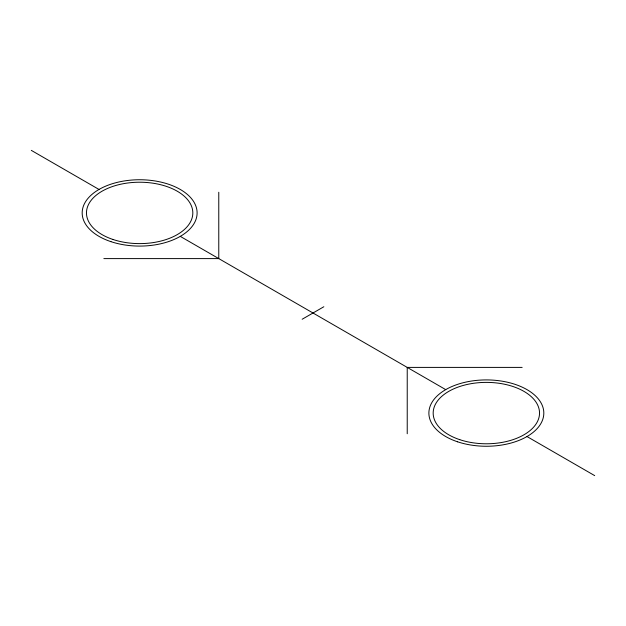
<?xml version="1.0" encoding="UTF-8"?>
<svg xmlns="http://www.w3.org/2000/svg" width="626" height="626" viewBox="0 0 626 626"><rect width="100%" height="100%" fill="white"/><g stroke="black" fill="none" stroke-linecap="round" stroke-linejoin="round"><path stroke-width="0.94" d="M302.162 319.252L323.838 306.748M103.853 258.601L218.771 258.601L218.771 192.252M522.147 367.399L407.229 367.399L407.229 433.748M31.3 150.365L99.018 189.459M180.272 236.37L445.728 389.63M526.982 436.541L594.7 475.635M457.622 441.815A57.459 33.17 0 0 0 543.814 413.082A57.459 33.17 0 0 0 457.622 384.356A57.459 33.17 0 0 0 457.622 441.815M110.919 241.644A57.459 33.17 0 0 0 197.104 212.918A57.459 33.17 0 0 0 110.919 184.185A57.459 33.17 0 0 0 110.919 241.644M459.766 439.671A53.171 30.697 0 0 0 539.526 413.082A53.171 30.697 0 0 0 459.766 386.5A53.171 30.697 0 0 0 459.766 439.671M113.063 239.5A53.171 30.697 0 0 0 192.816 212.918A53.171 30.697 0 0 0 113.063 186.329A53.171 30.697 0 0 0 113.063 239.5"/></g></svg>
